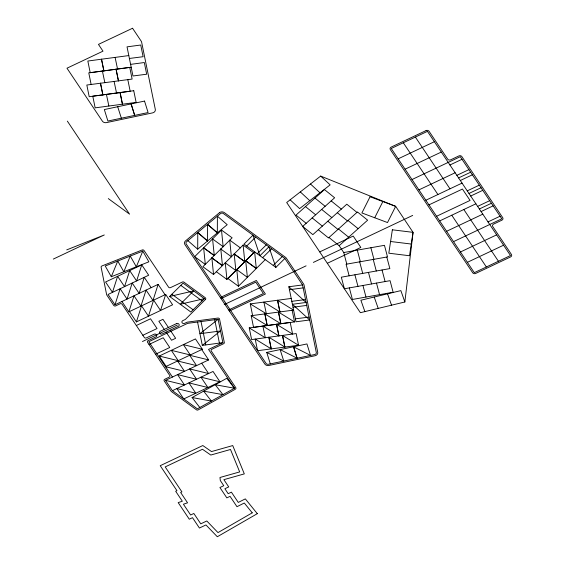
<?xml version="1.0" encoding="UTF-8"?>
<svg xmlns="http://www.w3.org/2000/svg" width="565" height="565" viewBox="0 0 565 565"><rect width="100%" height="100%" fill="white"/><g stroke="black" fill="none" stroke-linecap="round" stroke-linejoin="round"><path stroke-width="0.85" d="M207.524 224.362L217.334 232.879L217.391 216.169L227.201 224.686L197.708 249.186L197.764 232.469L207.574 240.987L207.574 224.319L217.384 232.837M404.858 301.985L413.05 232.349L395.67 206.352L320.659 176.082L286.688 202.503L360.378 312.692L404.858 301.985L400.86 290.615L360.887 300.227L364.884 311.605M141.758 264.879L136.617 280.939L129.696 270.586L124.547 286.646L117.626 276.299L112.484 292.359L105.563 282.006L141.758 264.879L148.68 275.226L108.063 294.45L114.978 304.796L120.126 288.736L127.047 299.09L132.196 283.03L139.117 293.376L144.259 277.316L151.18 287.67M121.927 301.512L128.848 311.859L133.997 295.799L140.918 306.152L146.067 290.092L152.988 300.439L158.129 284.379L165.051 294.732M136.405 321.909L141.547 305.849L148.468 316.202L153.616 300.142L160.538 310.489L165.686 294.429L172.608 304.782L136.405 321.909L129.484 311.562M111.291 276.744L117.753 261.044L123.813 271.765L130.268 256.072L136.334 266.793L142.79 251.1L148.856 261.821L111.291 276.744L105.231 266.016L142.79 251.1M374.708 217.758L382.865 201.557M216.296 271.666L226.925 279.435L253.749 252.816L243.12 245.048L213.535 274.505L202.899 266.729L232.13 237.823L221.494 230.047L194.678 256.665L205.307 264.441L203.647 247.767L214.276 255.535L212.574 238.903M169.606 296.477L183.067 283.122L204.325 298.666L190.871 312.021L169.606 296.477L193.696 290.897L180.235 304.253L204.325 298.666M246.686 246.036L255.655 237.131M262.633 257.697L271.603 248.791M245.662 260.748L256.291 268.523L254.631 251.842L227.808 278.467L238.437 286.236L265.26 259.618M275.889 267.386L268.919 246.827L259.942 255.726L252.972 235.167L244.002 244.073L275.889 267.386L284.866 258.48L223.415 213.556A2.182 1.857 2.9 0 0 220.463 213.612L186.563 241.778A2.182 1.857 2.9 0 0 186.21 244.009L266.03 363.373A2.182 1.857 2.9 0 0 268.488 364.277L314.698 354.53A2.182 1.857 2.9 0 0 316.294 352.44L302.558 284.937L288.849 286.759L295.975 321.796L309.684 319.967L292.416 304.281L306.117 302.452L288.849 286.759M257.259 253.763L266.285 244.899M273.206 265.423L282.232 256.559M328.992 237.491L339.162 245.697L367.631 220.173L357.461 211.967L328.491 237.936L318.321 229.729M201.719 349.565L208.64 359.912L165.496 380.33L172.417 390.683L197.369 408.841L234.496 388.226L208.541 349.424L222.871 342.644L218.118 319.289L199.932 333.703L220.491 330.963L202.312 345.385L197.559 322.029M192.086 397.548L226.749 378.296L234.496 388.226L215.194 384.716L222.942 394.638L203.64 391.135L211.381 401.058L192.086 397.548L199.826 407.478M53.315 259.081L104.285 234.962L66.727 249.885M398.163 158.836L434.365 141.709M114.978 304.796L158.129 284.379M405.084 169.182L441.286 152.056M128.848 311.859L165.686 294.429M412.005 179.536L460.27 156.696L501.798 218.789L453.533 241.629M449.938 164.994L462 159.281M418.926 189.882L455.129 172.756M136.32 325.518L150.537 318.787L157.056 328.54L142.846 335.271M456.859 175.341L468.922 169.634M458.589 177.926L470.652 172.219M460.32 180.518L472.382 174.804M425.848 200.236L462.05 183.102M220.329 297.515L256.341 280.473L265.395 294.019L229.39 311.061M221.049 298.603L255.797 282.161L263.41 293.539L228.663 309.98M319.726 251.905L353.21 236.064L360.823 247.442L327.34 263.283M428.962 204.89L462.445 189.049L470.059 200.427L436.575 216.268M142.458 341.514L177.389 324.981M224.227 304.584L306.096 265.847M313.377 262.4L412.69 215.413M467.241 190.864L479.304 185.158M149.005 344.481L163.221 337.757L169.74 347.51L155.523 354.234M468.971 193.456L481.034 187.742M470.702 196.041L482.764 190.327M439.69 220.929L475.892 203.803M166.152 366.395L159.231 356.049L195.434 338.915L202.355 349.269L165.524 366.692L184.508 371.332L177.587 360.986L196.578 365.626L189.656 355.272L208.64 359.912M477.623 206.387L489.686 200.681M479.353 208.979L491.416 203.266M481.083 211.564L493.146 205.858M446.611 231.283L482.814 214.149M488.005 221.911L500.067 216.204M460.454 251.976L496.656 234.849M172.417 390.683L213.04 371.459L219.962 381.806L183.759 398.939L176.838 388.586L195.822 393.226L188.901 382.879L207.892 387.519L200.971 377.166L219.962 381.806M467.375 262.329L503.577 245.203M270.31 363.895L266.751 352.419L306.95 343.937L310.51 355.413L293.503 346.776L297.063 358.252M339.162 245.697L343.739 252.541L384.454 245.33L387.512 256.898L346.084 264.243L349.142 275.812M128.813 55.575L87.836 61.034L90.209 72.716L131.186 67.256M130.6 64.368L144.308 62.538L146.681 74.22L132.966 75.985L127.033 46.853L140.742 45.023L143.114 56.705L129.399 58.463M289.45 289.711L303.158 287.889M252.626 315.574L250.253 303.899L291.222 298.44M293.016 307.226L306.717 305.404M218.118 319.289L187.637 323.349L148.821 341.712L172.445 377.046M292.154 310.249L294.527 321.923L253.558 327.382L251.178 315.708L293.602 310.114L277.521 300.262L279.894 311.944M268.898 337.206L271.271 348.888L255.189 339.035L257.569 350.71L298.539 345.257L296.166 333.576L251.616 339.572L249.236 327.898L290.212 322.438L292.592 334.113L276.504 324.261L278.884 335.942M202.312 345.385L222.871 342.644M291.815 301.329L305.531 299.563M295.375 318.844L309.097 317.078M390.584 241.502L411.278 244.045M202.355 349.269L183.364 344.629L190.285 354.975L171.301 350.335L178.222 360.682L159.231 356.049M165.496 380.33L184.48 384.97L177.558 374.623L196.549 379.263L189.628 368.91L208.612 373.55L201.691 363.203M266.751 352.419L283.757 361.056L280.127 349.594L297.134 358.238L293.574 346.762M294.527 321.923L278.446 312.071L280.826 323.752M250.253 303.899L266.334 313.752L263.883 302.084L279.965 311.937L277.592 300.255M251.178 315.708L267.259 325.56L264.886 313.879M284.838 347.079L282.458 335.405L298.539 345.257M249.236 327.898L265.317 337.75L262.873 326.083L278.955 335.935L276.575 324.254M180.8 285.374L191.479 293.094M191.429 293.143L202.108 300.87M240.351 247.88L229.722 240.111L231.382 256.785M256.333 268.474L245.704 260.705L247.364 277.38M244.822 261.673L234.193 253.904L235.852 270.579M234.143 253.946L244.772 261.722L243.12 245.048M212.525 238.953L223.203 246.679M220.753 249.017L231.431 256.743M236.735 269.604L247.413 277.33M225.216 262.81L235.895 270.536M203.598 247.809L214.227 255.585M220.795 248.967L222.455 265.649L211.875 257.824L213.535 274.505M211.826 257.873L222.455 265.649M108.303 198.597L129.562 214.142L67.355 121.122M171.873 294.231L193.138 309.775M356.967 212.412L346.79 204.205L312.855 234.63L302.685 226.424L334.635 197.785L324.465 189.579L295.996 215.103L306.166 223.302M331.154 200.9L341.331 209.107M347.969 220.477L358.139 228.684M337.305 212.715L347.475 220.922M314.973 198.082L325.143 206.289M321.669 209.41L331.839 217.617M338.484 228.98L348.654 237.187M327.813 221.226L337.983 229.425M305.481 206.592L315.651 214.799M312.177 217.913L322.347 226.12M197.715 232.512L207.524 241.029M187.898 240.662L197.708 249.186M320.659 176.082L330.144 184.868L299.612 208.605L290.135 199.826M310.482 183.999L319.967 192.778M300.305 191.916L309.79 200.695M415.374 137.069L449.98 188.816M463.823 209.509L498.429 261.256M403.311 142.775L437.917 194.522M451.76 215.223L486.366 266.97M168.391 327.46L162.96 319.331L158.85 321.273L164.288 329.402M170.206 330.165L175.637 338.294L171.534 340.236L166.096 332.114M387.541 293.821L391.531 305.192M374.214 297.021L378.211 308.398M131.158 103.896L134.717 115.373M131.087 103.911L134.647 115.387M117.711 106.736L121.341 118.198M386.799 257.026L389.857 268.601L341.324 277.196L344.382 288.772L390.069 280.678L393.127 292.246L352.412 299.464L349.354 287.889M382.039 269.985L385.097 281.554M370.88 247.731L373.938 259.307M373.225 259.434L376.283 271.002M376.495 283.079L379.553 294.655M368.465 272.387L371.523 283.962M357.313 250.14L360.364 261.708M359.658 261.835L362.716 273.411M362.928 285.487L365.986 297.056M354.898 274.795L357.956 286.363M343.739 252.541L346.797 264.116M278.517 312.064L280.897 323.745L264.815 313.886L267.189 325.567M282.528 335.391L284.908 347.072L268.827 337.22L271.2 348.895M201.02 321.563L205.773 344.918M127.796 79.573L130.176 91.255L89.199 96.714L86.826 85.033L132.118 79.065L129.738 67.383L88.769 72.843L91.142 84.524M115.105 57.404L117.555 69.071M116.108 69.205L118.481 80.88M116.037 69.213L118.41 80.887M120.119 92.533L122.492 104.207M120.041 92.54L122.421 104.221M114.095 81.402L116.538 93.07M101.545 59.212L103.918 70.886M101.467 59.219L103.847 70.9M102.399 71.028L104.85 82.695M106.411 94.355L108.861 106.022M100.528 83.21L102.908 94.885M100.457 83.217L102.837 94.899M214.728 319.741L219.404 343.103M236.777 269.562L238.437 286.236M225.266 262.76L226.925 279.435M221.494 230.047L223.154 246.721M302.621 285.261A2.182 1.857 2.9 0 0 302.36 284.647L285.057 258.77A2.182 1.857 2.9 0 0 284.569 258.269M392.357 229.8L388.812 253.198L409.512 255.747L413.05 232.349L392.357 229.8M370.061 196.754L361.904 212.956L387.505 222.554L395.67 206.352L370.061 196.754M205.441 299.478L185.489 319.281A1.455 1.236 2.9 0 1 185.101 319.557L182.806 320.638A1.822 1.547 2.9 0 0 182.128 322.742A1.822 1.547 2.9 0 0 184.614 323.349L186.909 322.262A1.455 1.236 2.9 0 1 187.382 322.128L217.864 318.067A1.455 1.236 2.9 0 1 219.552 319.098L224.305 342.454A1.455 1.236 2.9 0 1 223.592 343.725L211.797 349.311A1.455 1.236 2.9 0 0 211.261 350.992L235.753 387.625A1.455 1.236 2.9 0 1 235.301 389.264L198.181 409.886A1.455 1.236 2.9 0 1 196.429 409.78L171.478 391.616A1.455 1.236 2.9 0 1 171.153 391.277L164.231 380.93A1.455 1.236 2.9 0 1 164.768 379.249L169.189 377.152A1.455 1.236 2.9 0 0 169.733 375.471L147.557 342.312A1.455 1.236 2.9 0 1 148.094 340.631L155.891 336.938A1.822 1.547 2.9 0 0 156.569 334.84A1.822 1.547 2.9 0 0 154.083 334.233L146.279 337.919A1.455 1.236 2.9 0 1 144.294 337.439L122.118 304.274A1.455 1.236 2.9 0 0 120.126 303.786L115.705 305.884A1.455 1.236 2.9 0 1 113.72 305.397L106.799 295.043A1.455 1.236 2.9 0 1 106.623 294.633L101.128 267.266A1.455 1.236 2.9 0 1 101.926 265.96L142.154 249.977A1.455 1.236 2.9 0 1 144.054 250.5L168.554 287.133A1.455 1.236 2.9 0 0 170.538 287.62L182.34 282.041A1.455 1.236 2.9 0 1 184.006 282.189L205.264 297.734A1.455 1.236 2.9 0 1 205.441 299.478M219.439 212.722L185.539 240.881A3.644 3.093 2.9 0 0 184.946 244.61L264.766 363.973A3.644 3.093 2.9 0 0 268.862 365.477L315.072 355.731A3.644 3.093 2.9 0 0 317.728 352.249L304.055 285.071A3.644 3.093 2.9 0 0 303.624 284.054L286.321 258.17A3.644 3.093 2.9 0 0 285.509 257.336L224.354 212.624A3.644 3.093 2.9 0 0 219.439 212.722M252.244 512.822L217.991 532.597L206.804 520.972L200.773 523.833L193.852 513.479L190.631 515.005L183.413 504.206L187.566 502.829L180.645 492.482L181.909 491.882L165.199 466.909L202.475 449.267L210.802 455.051L230.499 449.479L239.673 471.923L219.976 477.489L220.301 480.525L223.761 485.702L219.912 487.524L226.833 497.878L230.054 496.353L236.975 506.699L244.292 503.012L252.244 512.822M257.308 513.67L217.32 536.75L205.957 524.942L199.424 528.035L192.503 517.681L189.282 519.207L178.18 502.603L182.333 501.226L175.673 491.268L176.937 490.667L160.227 465.694L202.814 445.538L211.501 451.569L232.731 445.566L244.313 473.887L223.881 479.664L228.733 486.917L224.877 488.739L228.175 493.669L231.403 492.15L238.275 502.426L245.323 498.874L257.308 513.67M132.556 28.25L98.451 44.388L102.985 51.161L66.974 68.203L102.357 121.108A3.644 3.093 2.9 0 0 106.446 122.619L152.656 112.866A3.644 3.093 2.9 0 0 155.311 109.391L141.638 42.206A3.644 3.093 2.9 0 0 141.215 41.189L132.556 28.25M426.088 130.572L391.15 147.105A2.182 1.857 2.9 0 0 390.344 149.626L472.672 272.733A2.182 1.857 2.9 0 0 475.652 273.46L510.591 256.934A2.182 1.857 2.9 0 0 511.396 254.412L492.807 226.614A2.182 1.857 2.9 0 1 493.619 224.093L501.897 220.173A2.182 1.857 2.9 0 0 502.702 217.652L461.902 156.639A2.182 1.857 2.9 0 0 458.914 155.912L450.644 159.824A2.182 1.857 2.9 0 1 447.657 159.097L429.068 131.299A2.182 1.857 2.9 0 0 426.088 130.572M427.444 131.355L391.241 148.489L474.296 272.676L510.499 255.549L427.444 131.355M176.485 323.632L160.396 331.238A1.822 1.547 2.9 0 0 159.726 333.343A1.822 1.547 2.9 0 0 162.212 333.95L178.3 326.337A1.822 1.547 2.9 0 0 178.971 324.239A1.822 1.547 2.9 0 0 176.485 323.632M144.534 101.079L104.334 109.554L107.894 121.03L148.094 112.555L144.534 101.079M133.75 90.718L92.773 96.17L95.153 107.851L136.13 102.392L133.75 90.718"/></g></svg>
